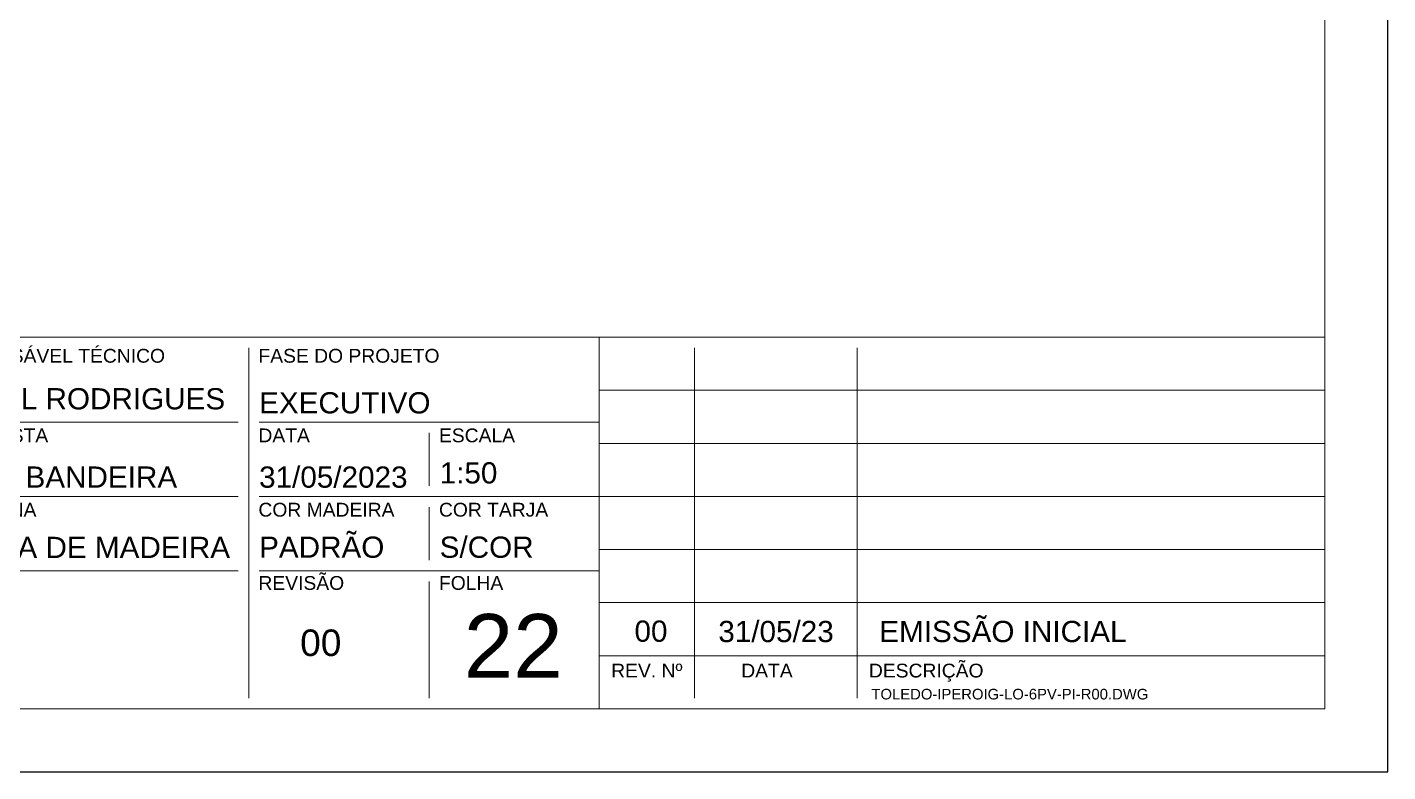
# Model space of a CAD drawing. Extents: x -23436 to 4767, y -4131 to 9755.
# Drawn here: x -16669 to -16021, y 2932 to 3287 of the extents above; entities that cross this region are included whole.
import ezdxf
from ezdxf.enums import TextEntityAlignment as Align

# ---------------------------------------------------------------- set-up
doc = ezdxf.new("R2010")
doc.units = 0
doc.layers.add('FOLHA MB', color=7, linetype='Continuous', lineweight=13)
doc.layers.add('N° FOLHA', color=5, linetype='Continuous', lineweight=13)
doc.layers.add('Laje_Perimetro', color=7, linetype='Continuous', plot=False)
doc.layers.add('MB Logo', color=254, linetype='Continuous')
doc.styles.add('MB_C01', font='arial.ttf', dxfattribs={"height": 1.3})
doc.styles.add('MB_C02', font='arial.ttf', dxfattribs={"height": 2})
doc.styles.add('MB_C03', font='arial.ttf', dxfattribs={"height": 2.5})
doc.styles.add('MB_C04', font='arial.ttf', dxfattribs={"height": 6})

# ---------------------------------------------------------------- blocks, each defined once
blk = doc.blocks.new('A$C169d8357')
at = {"layer": 'FOLHA MB', "color": 1}
for p, q in [((1109.82, 356.72), (70, 356.72)), ((1109.82, 356.72), (1109.82, 179.94)), ((1455.02, 356.72), (1109.82, 356.72)), ((943.14, 351.67), (943.14, 184.99)), ((1155.28, 184.99), (1155.28, 351.67)), ((1232.62, 351.67), (1232.62, 184.99)), ((1455.02, 331.47), (1109.82, 331.47)), ((938.09, 316.32), (791.61, 316.32)), ((1109.82, 316.32), (948.19, 316.32)), ((1029, 311.26), (1029, 286.01)), ((1455.02, 306.21), (1109.82, 306.21)), ((938.09, 280.96), (791.61, 280.96)), ((1109.82, 280.96), (948.19, 280.96)), ((1455.02, 280.96), (1109.82, 280.96)), ((1029, 275.91), (1029, 250.65)), ((1455.02, 255.7), (1109.82, 255.7)), ((938.09, 245.6), (450.7, 245.6)), ((1109.82, 245.6), (948.19, 245.6)), ((1029, 240.55), (1029, 184.99)), ((1455.02, 230.45), (1109.82, 230.45)), ((1455.02, 205.19), (1109.82, 205.19))]:
    blk.add_line(p, q, dxfattribs=at)
for points in [[(0, 1199.94), (0, 149.94), (1485.02, 149.94), (1485.02, 1199.94)], [(70, 1169.94), (70, 179.94), (1455.02, 179.94), (1455.02, 1169.94)]]:
    blk.add_lwpolyline(points, close=True, dxfattribs=at)
at = {"layer": 'FOLHA MB', "color": 6, "style": 'MB_C01'}
for s, height, p in [('RESPONSÁVEL TÉCNICO', 6.5663, (791.21, 344.6)), ('FASE DO PROJETO', 6.5663, (947.79, 344.6)), ('PROJETISTA', 6.566, (791.21, 306.72)), ('DATA', 6.566, (947.79, 306.72)), ('ESCALA', 6.566, (1033.66, 306.72)), ('DISCIPLINA', 6.566, (791.21, 271.36)), ('COR MADEIRA', 6.5663, (947.79, 271.36)), ('COR TARJA', 6.566, (1033.66, 271.36)), ('REVISÃO', 6.566, (947.79, 236.51)), ('FOLHA', 6.566, (1033.66, 236.51))]:
    blk.add_text(s, height=height, dxfattribs=at).set_placement(p)
at = {"layer": 'FOLHA MB', "color": 5}
for s, height, style, p in [('DANIEL RODRIGUES', 10.102, 'MB_C02', (791.61, 322.38)), ('EXECUTIVO', 10.102, 'MB_C02', (948.09, 320.46)), ('THAÍS BANDEIRA', 10.102, 'MB_C02', (791.51, 285.11)), ('31/05/2023', 10.102, 'MB_C02', (948.09, 285.11)), ('1:50', 10.102, 'MB_C02', (1034, 287.12)), ('FORMA DE MADEIRA', 10.102, 'MB_C02', (791.61, 251.66)), ('PADRÃO', 10.102, 'MB_C02', (948.09, 251.76)), ('S/COR', 10.102, 'MB_C02', (1034, 251.76)), ('00', 10.102, 'MB_C02', (1126.67, 211.8)), ('31/05/23', 10.102, 'MB_C02', (1166.54, 211.64)), ('EMISSÃO INICIAL', 10.102, 'MB_C02', (1243.12, 211.64)), ('00', 12.628, 'MB_C03', (967.63, 205.03))]:
    blk.add_text(s, height=height, dxfattribs=dict(at, style=style)).set_placement(p)
at = {"layer": 'FOLHA MB', "color": 6, "style": 'MB_C01'}
for s, p in [('REV. Nº', (1132.55, 198.09)), ('DATA', (1189.69, 198.09)), ('DESCRIÇÃO', (1265.45, 198.09))]:
    blk.add_text(s, height=6.566, dxfattribs=at).set_placement(p, align=Align.MIDDLE_CENTER)
at = {"layer": 'FOLHA MB', "insert": (1239.38, 189.41), "char_height": 5.051, "width": 210.8177, "attachment_point": 1, "style": 'MB_C04'}
blk.add_mtext('TOLEDO-IPEROIG-LO-6PV-PI-R00.DWG', dxfattribs=at)

msp = doc.modelspace()

# ---------------------------------------------------------------- linework, layer by layer
at = {"layer": 'Laje_Perimetro'}
msp.add_lwpolyline([(-16021.356, 3982.259), (-17506.377, 3982.259), (-17506.377, 2932.259), (-16021.356, 2932.259)], close=True, dxfattribs=at)

# ---------------------------------------------------------------- block references
at = {"layer": 'MB Logo'}
msp.add_blockref('A$C169d8357', (-17506.377, 2782.321), dxfattribs=at)

# ---------------------------------------------------------------- texts
at = {"layer": 'N° FOLHA', "color": 5, "style": 'MB_C04'}
msp.add_text('22', height=30.3061, dxfattribs=at).set_placement((-16460.91, 2977.003))

doc.saveas('drawing.dxf')
